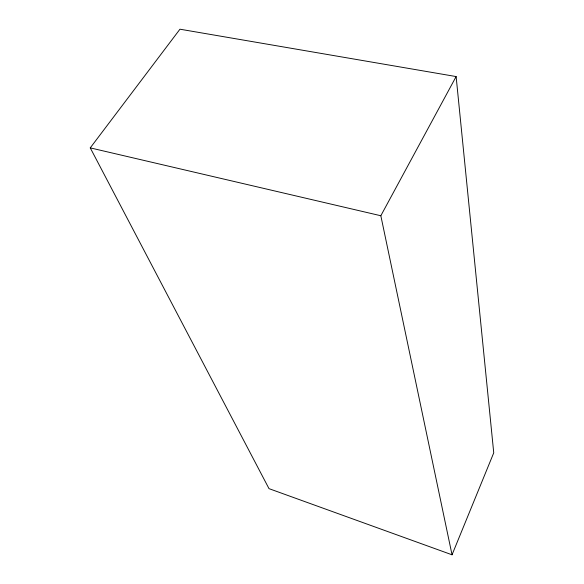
<?xml version="1.0" encoding="UTF-8"?>
<svg xmlns="http://www.w3.org/2000/svg" width="584" height="584" viewBox="0 0 584 584"><rect width="100%" height="100%" fill="white"/><g stroke="black" fill="none" stroke-linecap="round" stroke-linejoin="round"><path stroke-width="0.88" d="M452.038 554.8L493.743 452.834L456.126 76.562L179.96 29.2L90.257 147.876L268.998 488.64L452.038 554.8L380.834 215.744L456.126 76.562M90.257 147.876L380.834 215.744"/></g></svg>
